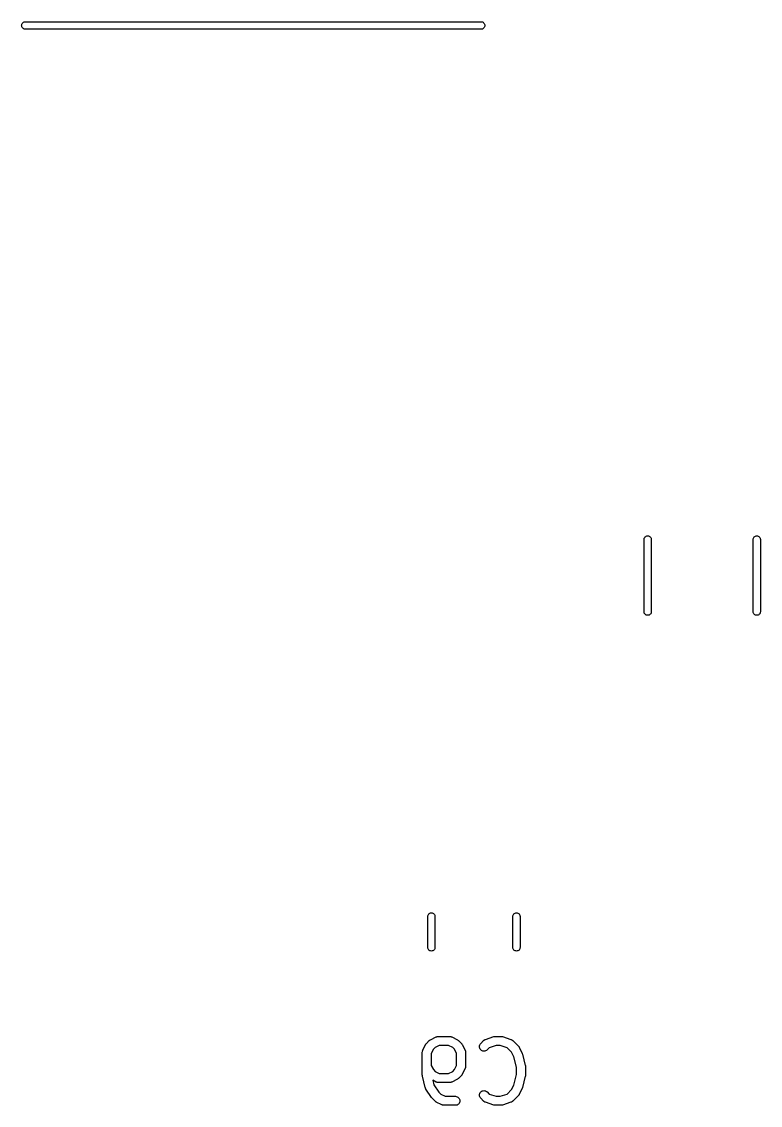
# Model space of a CAD drawing. Extents: x 128.6 to 185.2, y -111.5 to -64.4.
# Drawn here: x 130.38 to 142.7, y -111.53 to -93.45 of the extents above; entities that cross this region are included whole.
import ezdxf

# ---------------------------------------------------------------- set-up
doc = ezdxf.new("R2010")
doc.units = 0
doc.layers.add('BLACK', color=7, linetype='CONTINUOUS')

msp = doc.modelspace()

# ---------------------------------------------------------------- linework, layer by layer
at = {"layer": 'BLACK', "linetype": 'CONTINUOUS'}
for p, q in [((130.375, -93.515), (130.376, -93.5026)), ((130.376, -93.5274), (130.375, -93.515)), ((130.376, -93.5026), (130.38, -93.4906)), ((130.38, -93.5394), (130.376, -93.5274)), ((130.38, -93.4906), (130.386, -93.4796)), ((130.386, -93.5504), (130.38, -93.5394)), ((130.386, -93.4796), (130.394, -93.4699)), ((130.394, -93.5601), (130.386, -93.5504)), ((130.394, -93.4699), (130.404, -93.4619)), ((130.404, -93.5681), (130.394, -93.5601)), ((130.404, -93.4619), (130.415, -93.456)), ((130.415, -93.5739), (130.404, -93.5681)), ((130.415, -93.456), (130.427, -93.4524)), ((130.427, -93.5776), (130.415, -93.5739)), ((130.427, -93.4524), (130.436, -93.4515)), ((130.436, -93.5785), (130.427, -93.5776)), ((130.436, -93.4515), (138.042, -93.4515)), ((138.042, -93.5785), (130.436, -93.5785)), ((138.042, -93.4515), (138.051, -93.4524)), ((138.051, -93.5776), (138.042, -93.5785)), ((138.051, -93.4524), (138.063, -93.456)), ((138.063, -93.5739), (138.051, -93.5776)), ((138.063, -93.456), (138.074, -93.4619)), ((138.074, -93.5681), (138.063, -93.5739)), ((138.074, -93.4619), (138.084, -93.4699)), ((138.084, -93.5601), (138.074, -93.5681)), ((138.084, -93.4699), (138.092, -93.4796)), ((138.092, -93.5504), (138.084, -93.5601)), ((138.092, -93.4796), (138.098, -93.4906)), ((138.098, -93.5394), (138.092, -93.5504)), ((138.098, -93.4906), (138.102, -93.5026)), ((138.102, -93.5274), (138.098, -93.5394)), ((138.102, -93.5026), (138.103, -93.515)), ((138.103, -93.515), (138.102, -93.5274)), ((140.762, -102.085), (140.763, -102.076)), ((140.762, -103.295), (140.762, -102.085)), ((140.763, -102.076), (140.766, -102.065)), ((140.766, -102.065), (140.772, -102.054)), ((140.772, -102.054), (140.779, -102.045)), ((140.779, -102.045), (140.789, -102.038)), ((140.789, -102.038), (140.799, -102.032)), ((140.799, -102.032), (140.81, -102.029)), ((140.81, -102.029), (140.822, -102.028)), ((140.822, -102.028), (140.834, -102.029)), ((140.834, -102.029), (140.845, -102.032)), ((140.845, -102.032), (140.855, -102.038)), ((140.855, -102.038), (140.865, -102.045)), ((140.865, -102.045), (140.872, -102.054)), ((140.872, -102.054), (140.878, -102.065)), ((140.878, -102.065), (140.881, -102.076)), ((140.881, -102.076), (140.882, -102.085)), ((140.882, -102.085), (140.882, -103.295)), ((142.582, -102.085), (142.583, -102.076)), ((142.582, -103.295), (142.582, -102.085)), ((142.583, -102.076), (142.586, -102.065)), ((142.586, -102.065), (142.592, -102.054)), ((142.592, -102.054), (142.599, -102.045)), ((142.599, -102.045), (142.609, -102.038)), ((142.609, -102.038), (142.619, -102.032)), ((142.619, -102.032), (142.63, -102.029)), ((142.63, -102.029), (142.642, -102.028)), ((142.642, -102.028), (142.654, -102.029)), ((142.654, -102.029), (142.665, -102.032)), ((142.665, -102.032), (142.675, -102.038)), ((142.675, -102.038), (142.685, -102.045)), ((142.685, -102.045), (142.692, -102.054)), ((142.692, -102.054), (142.698, -102.065)), ((142.698, -102.065), (142.701, -102.076)), ((142.701, -102.076), (142.702, -102.085)), ((142.702, -102.085), (142.702, -103.295)), ((140.763, -103.304), (140.762, -103.295)), ((140.766, -103.315), (140.763, -103.304)), ((140.772, -103.326), (140.766, -103.315)), ((140.779, -103.335), (140.772, -103.326)), ((140.789, -103.342), (140.779, -103.335)), ((140.799, -103.348), (140.789, -103.342)), ((140.81, -103.351), (140.799, -103.348)), ((140.822, -103.352), (140.81, -103.351)), ((140.834, -103.351), (140.822, -103.352)), ((140.845, -103.348), (140.834, -103.351)), ((140.855, -103.342), (140.845, -103.348)), ((140.865, -103.335), (140.855, -103.342)), ((140.872, -103.326), (140.865, -103.335)), ((140.878, -103.315), (140.872, -103.326)), ((140.881, -103.304), (140.878, -103.315)), ((140.882, -103.295), (140.881, -103.304)), ((142.583, -103.304), (142.582, -103.295)), ((142.586, -103.315), (142.583, -103.304)), ((142.592, -103.326), (142.586, -103.315)), ((142.599, -103.335), (142.592, -103.326)), ((142.609, -103.342), (142.599, -103.335)), ((142.619, -103.348), (142.609, -103.342)), ((142.63, -103.351), (142.619, -103.348)), ((142.642, -103.352), (142.63, -103.351)), ((142.654, -103.351), (142.642, -103.352)), ((142.665, -103.348), (142.654, -103.351)), ((142.675, -103.342), (142.665, -103.348)), ((142.685, -103.335), (142.675, -103.342)), ((142.692, -103.326), (142.685, -103.335)), ((142.698, -103.315), (142.692, -103.326)), ((142.701, -103.304), (142.698, -103.315)), ((142.702, -103.295), (142.701, -103.304)), ((137.152, -108.372), (137.153, -108.363)), ((137.152, -108.895), (137.152, -108.372)), ((137.153, -108.363), (137.156, -108.352)), ((137.156, -108.352), (137.162, -108.341)), ((137.162, -108.341), (137.169, -108.332)), ((137.169, -108.332), (137.179, -108.325)), ((137.179, -108.325), (137.189, -108.319)), ((137.189, -108.319), (137.2, -108.316)), ((137.2, -108.316), (137.212, -108.315)), ((137.212, -108.315), (137.224, -108.316)), ((137.224, -108.316), (137.235, -108.319)), ((137.235, -108.319), (137.245, -108.325)), ((137.245, -108.325), (137.255, -108.332)), ((137.255, -108.332), (137.262, -108.341)), ((137.262, -108.341), (137.268, -108.352)), ((137.268, -108.352), (137.271, -108.363)), ((137.271, -108.363), (137.272, -108.372)), ((137.272, -108.372), (137.272, -108.895)), ((138.572, -108.372), (138.573, -108.363)), ((138.572, -108.895), (138.572, -108.372)), ((138.573, -108.363), (138.576, -108.352)), ((138.576, -108.352), (138.582, -108.341)), ((138.582, -108.341), (138.589, -108.332)), ((138.589, -108.332), (138.599, -108.325)), ((138.599, -108.325), (138.609, -108.319)), ((138.609, -108.319), (138.62, -108.316)), ((138.62, -108.316), (138.632, -108.315)), ((138.632, -108.315), (138.644, -108.316)), ((138.644, -108.316), (138.655, -108.319)), ((138.655, -108.319), (138.665, -108.325)), ((138.665, -108.325), (138.675, -108.332)), ((138.675, -108.332), (138.682, -108.341)), ((138.682, -108.341), (138.688, -108.352)), ((138.688, -108.352), (138.691, -108.363)), ((138.691, -108.363), (138.692, -108.372)), ((138.692, -108.372), (138.692, -108.895)), ((137.153, -108.904), (137.152, -108.895)), ((137.156, -108.915), (137.153, -108.904)), ((137.162, -108.926), (137.156, -108.915)), ((137.169, -108.935), (137.162, -108.926)), ((137.179, -108.942), (137.169, -108.935)), ((137.189, -108.948), (137.179, -108.942)), ((137.2, -108.951), (137.189, -108.948)), ((137.212, -108.952), (137.2, -108.951)), ((137.224, -108.951), (137.212, -108.952)), ((137.235, -108.948), (137.224, -108.951)), ((137.245, -108.942), (137.235, -108.948)), ((137.255, -108.935), (137.245, -108.942)), ((137.262, -108.926), (137.255, -108.935)), ((137.268, -108.915), (137.262, -108.926)), ((137.271, -108.904), (137.268, -108.915)), ((137.272, -108.895), (137.271, -108.904)), ((138.573, -108.904), (138.572, -108.895)), ((138.576, -108.915), (138.573, -108.904)), ((138.582, -108.926), (138.576, -108.915)), ((138.589, -108.935), (138.582, -108.926)), ((138.599, -108.942), (138.589, -108.935)), ((138.609, -108.948), (138.599, -108.942)), ((138.62, -108.951), (138.609, -108.948)), ((138.632, -108.952), (138.62, -108.951)), ((138.644, -108.951), (138.632, -108.952)), ((138.655, -108.948), (138.644, -108.951)), ((138.665, -108.942), (138.655, -108.948)), ((138.675, -108.935), (138.665, -108.942)), ((138.682, -108.926), (138.675, -108.935)), ((138.688, -108.915), (138.682, -108.926)), ((138.691, -108.904), (138.688, -108.915)), ((138.692, -108.895), (138.691, -108.904)), ((137.198, -110.431), (137.293, -110.383)), ((137.293, -110.383), (137.294, -110.383)), ((137.294, -110.383), (137.296, -110.382)), ((137.296, -110.382), (137.298, -110.381)), ((137.298, -110.381), (137.303, -110.38)), ((137.303, -110.38), (137.308, -110.378)), ((137.308, -110.378), (137.31, -110.377)), ((137.31, -110.377), (137.312, -110.377)), ((137.312, -110.377), (137.317, -110.376)), ((137.317, -110.376), (137.322, -110.376)), ((137.322, -110.376), (137.325, -110.376)), ((137.325, -110.376), (137.327, -110.375)), ((137.327, -110.375), (137.517, -110.375)), ((137.517, -110.375), (137.518, -110.375)), ((137.518, -110.375), (137.52, -110.376)), ((137.52, -110.376), (137.523, -110.376)), ((137.523, -110.376), (137.528, -110.376)), ((137.528, -110.376), (137.533, -110.377)), ((137.533, -110.377), (137.535, -110.378)), ((137.535, -110.378), (137.537, -110.378)), ((137.537, -110.378), (137.542, -110.38)), ((137.542, -110.38), (137.547, -110.381)), ((137.547, -110.381), (137.549, -110.383)), ((137.549, -110.383), (137.551, -110.383)), ((137.551, -110.383), (137.646, -110.431)), ((138.104, -110.431), (138.108, -110.428)), ((138.108, -110.428), (138.111, -110.428)), ((138.111, -110.428), (138.113, -110.427)), ((138.113, -110.427), (138.255, -110.379)), ((138.255, -110.379), (138.256, -110.379)), ((138.256, -110.379), (138.261, -110.378)), ((138.261, -110.378), (138.265, -110.377)), ((138.265, -110.377), (138.268, -110.377)), ((138.268, -110.377), (138.271, -110.376)), ((138.271, -110.376), (138.275, -110.376)), ((138.275, -110.376), (138.279, -110.375)), ((138.279, -110.375), (138.374, -110.375)), ((138.374, -110.375), (138.375, -110.375)), ((138.375, -110.375), (138.38, -110.376)), ((138.38, -110.376), (138.384, -110.376)), ((138.384, -110.376), (138.387, -110.377)), ((138.387, -110.377), (138.39, -110.377)), ((138.39, -110.377), (138.394, -110.378)), ((138.394, -110.378), (138.398, -110.379)), ((138.398, -110.379), (138.541, -110.427)), ((138.541, -110.427), (138.542, -110.427)), ((138.542, -110.427), (138.544, -110.428)), ((138.544, -110.428), (138.546, -110.429)), ((138.546, -110.429), (138.551, -110.431)), ((137.067, -110.611), (137.068, -110.609)), ((137.068, -110.609), (137.069, -110.607)), ((137.069, -110.607), (137.117, -110.512)), ((137.117, -110.511), (137.12, -110.508)), ((137.117, -110.512), (137.117, -110.511)), ((137.12, -110.508), (137.122, -110.504)), ((137.122, -110.504), (137.124, -110.501)), ((137.124, -110.501), (137.125, -110.499)), ((137.125, -110.499), (137.128, -110.496)), ((137.128, -110.496), (137.131, -110.493)), ((137.131, -110.493), (137.178, -110.445)), ((137.178, -110.445), (137.179, -110.444)), ((137.179, -110.444), (137.183, -110.442)), ((137.183, -110.442), (137.186, -110.439)), ((137.186, -110.439), (137.188, -110.437)), ((137.188, -110.437), (137.191, -110.435)), ((137.191, -110.435), (137.194, -110.433)), ((137.194, -110.433), (137.198, -110.431)), ((137.246, -110.59), (137.211, -110.659)), ((137.276, -110.56), (137.246, -110.59)), ((137.344, -110.525), (137.276, -110.56)), ((137.5, -110.525), (137.344, -110.525)), ((137.568, -110.56), (137.5, -110.525)), ((137.598, -110.59), (137.568, -110.56)), ((137.633, -110.659), (137.598, -110.59)), ((137.646, -110.431), (137.647, -110.431)), ((137.647, -110.431), (137.65, -110.434)), ((137.65, -110.434), (137.654, -110.436)), ((137.654, -110.436), (137.657, -110.438)), ((137.657, -110.438), (137.659, -110.439)), ((137.659, -110.439), (137.662, -110.442)), ((137.662, -110.442), (137.666, -110.445)), ((137.666, -110.445), (137.713, -110.493)), ((137.713, -110.493), (137.714, -110.493)), ((137.714, -110.493), (137.716, -110.497)), ((137.716, -110.497), (137.719, -110.5)), ((137.719, -110.5), (137.721, -110.502)), ((137.721, -110.502), (137.723, -110.505)), ((137.723, -110.505), (137.725, -110.509)), ((137.725, -110.509), (137.727, -110.512)), ((137.727, -110.512), (137.775, -110.607)), ((137.775, -110.607), (137.775, -110.608)), ((137.775, -110.608), (137.776, -110.61)), ((138.014, -110.545), (138.015, -110.531)), ((138.015, -110.56), (138.014, -110.545)), ((138.015, -110.531), (138.019, -110.517)), ((138.019, -110.574), (138.015, -110.56)), ((138.019, -110.517), (138.026, -110.504)), ((138.026, -110.587), (138.019, -110.574)), ((138.026, -110.504), (138.036, -110.493)), ((138.035, -110.598), (138.026, -110.587)), ((138.047, -110.608), (138.035, -110.598)), ((138.036, -110.493), (138.083, -110.445)), ((138.059, -110.615), (138.047, -110.608)), ((138.083, -110.445), (138.084, -110.444)), ((138.084, -110.444), (138.086, -110.443)), ((138.086, -110.443), (138.087, -110.441)), ((138.087, -110.441), (138.091, -110.438)), ((138.091, -110.438), (138.095, -110.435)), ((138.095, -110.435), (138.097, -110.434)), ((138.097, -110.434), (138.099, -110.433)), ((138.099, -110.433), (138.104, -110.431)), ((138.13, -110.609), (138.117, -110.615)), ((138.141, -110.599), (138.13, -110.609)), ((138.142, -110.599), (138.141, -110.599)), ((138.177, -110.564), (138.142, -110.599)), ((138.291, -110.525), (138.177, -110.564)), ((138.362, -110.525), (138.291, -110.525)), ((138.477, -110.564), (138.362, -110.525)), ((138.551, -110.638), (138.477, -110.564)), ((138.551, -110.431), (138.555, -110.433)), ((138.555, -110.433), (138.557, -110.435)), ((138.557, -110.435), (138.559, -110.436)), ((138.559, -110.436), (138.563, -110.439)), ((138.563, -110.439), (138.567, -110.442)), ((138.567, -110.442), (138.569, -110.444)), ((138.569, -110.444), (138.57, -110.445)), ((138.57, -110.445), (138.666, -110.54)), ((138.666, -110.54), (138.666, -110.541)), ((138.666, -110.541), (138.669, -110.544)), ((138.669, -110.544), (138.672, -110.547)), ((138.672, -110.547), (138.673, -110.55)), ((138.673, -110.55), (138.675, -110.552)), ((138.675, -110.552), (138.677, -110.556)), ((138.677, -110.556), (138.68, -110.56)), ((138.68, -110.56), (138.727, -110.655)), ((137.061, -110.635), (137.062, -110.63)), ((137.062, -110.638), (137.061, -110.635)), ((137.061, -110.64), (137.062, -110.638)), ((137.061, -110.641), (137.061, -110.64)), ((137.061, -111.022), (137.061, -110.641)), ((137.062, -110.63), (137.063, -110.625)), ((137.063, -110.625), (137.064, -110.623)), ((137.064, -110.621), (137.066, -110.616)), ((137.064, -110.623), (137.064, -110.621)), ((137.066, -110.616), (137.067, -110.611)), ((137.211, -110.659), (137.211, -110.861)), ((137.633, -110.861), (137.633, -110.659)), ((137.776, -110.61), (137.777, -110.612)), ((137.777, -110.612), (137.779, -110.617)), ((137.779, -110.617), (137.78, -110.622)), ((137.78, -110.622), (137.781, -110.624)), ((137.781, -110.624), (137.781, -110.626)), ((137.781, -110.626), (137.782, -110.631)), ((137.782, -110.631), (137.783, -110.636)), ((137.783, -110.636), (137.782, -110.639)), ((137.782, -110.639), (137.783, -110.641)), ((137.783, -110.641), (137.783, -110.879)), ((138.073, -110.619), (138.059, -110.615)), ((138.088, -110.621), (138.073, -110.619)), ((138.102, -110.619), (138.088, -110.621)), ((138.117, -110.615), (138.102, -110.619)), ((138.589, -110.715), (138.551, -110.638)), ((138.633, -110.888), (138.589, -110.715)), ((138.727, -110.655), (138.728, -110.656)), ((138.728, -110.656), (138.728, -110.656)), ((138.728, -110.656), (138.728, -110.656)), ((138.728, -110.656), (138.73, -110.663)), ((138.73, -110.663), (138.733, -110.67)), ((138.733, -110.67), (138.733, -110.67)), ((138.733, -110.67), (138.733, -110.67)), ((138.733, -110.67), (138.78, -110.861)), ((137.211, -110.861), (137.246, -110.93)), ((137.246, -110.93), (137.276, -110.96)), ((137.276, -110.96), (137.344, -110.994)), ((137.5, -110.994), (137.568, -110.96)), ((137.568, -110.96), (137.598, -110.93)), ((137.598, -110.93), (137.633, -110.861)), ((137.775, -110.912), (137.727, -111.008)), ((137.776, -110.91), (137.775, -110.912)), ((137.777, -110.908), (137.776, -110.91)), ((137.778, -110.904), (137.777, -110.908)), ((137.78, -110.899), (137.778, -110.904)), ((137.781, -110.895), (137.78, -110.897)), ((137.78, -110.897), (137.78, -110.899)), ((137.782, -110.889), (137.781, -110.895)), ((137.783, -110.88), (137.782, -110.882)), ((137.782, -110.882), (137.783, -110.884)), ((137.783, -110.884), (137.782, -110.889)), ((137.783, -110.879), (137.783, -110.88)), ((138.633, -111.013), (138.633, -110.888)), ((138.78, -110.861), (138.781, -110.862)), ((138.781, -110.862), (138.781, -110.863)), ((138.781, -110.863), (138.781, -110.864)), ((138.781, -110.864), (138.782, -110.87)), ((138.782, -110.87), (138.783, -110.876)), ((138.783, -110.876), (138.783, -110.878)), ((138.783, -110.878), (138.783, -110.879)), ((138.783, -110.879), (138.783, -111.022)), ((137.061, -111.023), (137.061, -111.022)), ((137.061, -111.024), (137.061, -111.023)), ((137.062, -111.03), (137.061, -111.024)), ((137.063, -111.036), (137.062, -111.03)), ((137.063, -111.038), (137.063, -111.036)), ((137.063, -111.039), (137.063, -111.038)), ((137.064, -111.04), (137.063, -111.039)), ((137.111, -111.23), (137.064, -111.04)), ((137.293, -111.137), (137.235, -111.107)), ((137.235, -111.107), (137.254, -111.181)), ((137.295, -111.137), (137.293, -111.137)), ((137.297, -111.138), (137.295, -111.137)), ((137.302, -111.14), (137.297, -111.138)), ((137.307, -111.142), (137.302, -111.14)), ((137.309, -111.142), (137.307, -111.142)), ((137.311, -111.143), (137.309, -111.142)), ((137.316, -111.143), (137.311, -111.143)), ((137.321, -111.144), (137.316, -111.143)), ((137.324, -111.144), (137.321, -111.144)), ((137.326, -111.144), (137.324, -111.144)), ((137.327, -111.144), (137.326, -111.144)), ((137.517, -111.144), (137.327, -111.144)), ((137.344, -110.994), (137.5, -110.994)), ((137.519, -111.144), (137.517, -111.144)), ((137.522, -111.144), (137.519, -111.144)), ((137.527, -111.144), (137.522, -111.144)), ((137.532, -111.143), (137.527, -111.144)), ((137.534, -111.142), (137.532, -111.143)), ((137.536, -111.142), (137.534, -111.142)), ((137.541, -111.14), (137.536, -111.142)), ((137.546, -111.139), (137.541, -111.14)), ((137.548, -111.138), (137.546, -111.139)), ((137.55, -111.137), (137.548, -111.138)), ((137.551, -111.137), (137.55, -111.137)), ((137.646, -111.089), (137.551, -111.137)), ((137.65, -111.087), (137.646, -111.089)), ((137.653, -111.085), (137.65, -111.087)), ((137.656, -111.083), (137.653, -111.085)), ((137.658, -111.081), (137.656, -111.083)), ((137.661, -111.078), (137.658, -111.081)), ((137.665, -111.076), (137.661, -111.078)), ((137.666, -111.075), (137.665, -111.076)), ((137.713, -111.027), (137.666, -111.075)), ((137.716, -111.024), (137.713, -111.027)), ((137.719, -111.021), (137.716, -111.024)), ((137.72, -111.018), (137.719, -111.021)), ((137.722, -111.016), (137.72, -111.018)), ((137.724, -111.012), (137.722, -111.016)), ((137.727, -111.009), (137.724, -111.012)), ((137.727, -111.008), (137.727, -111.009)), ((138.589, -111.186), (138.633, -111.013)), ((138.78, -111.04), (138.733, -111.23)), ((138.781, -111.039), (138.78, -111.04)), ((138.782, -111.031), (138.781, -111.037)), ((138.781, -111.037), (138.781, -111.039)), ((138.783, -111.026), (138.782, -111.031)), ((138.783, -111.022), (138.783, -111.023)), ((138.783, -111.023), (138.783, -111.024)), ((138.783, -111.024), (138.783, -111.026)), ((137.113, -111.235), (137.111, -111.23)), ((137.114, -111.24), (137.113, -111.235)), ((137.115, -111.242), (137.114, -111.24)), ((137.116, -111.244), (137.115, -111.242)), ((137.119, -111.249), (137.116, -111.244)), ((137.121, -111.253), (137.119, -111.249)), ((137.121, -111.254), (137.121, -111.253)), ((137.217, -111.397), (137.121, -111.254)), ((137.254, -111.181), (137.337, -111.307)), ((137.337, -111.307), (137.371, -111.341)), ((138.015, -111.34), (138.02, -111.326)), ((138.02, -111.326), (138.027, -111.313)), ((138.027, -111.313), (138.036, -111.302)), ((138.036, -111.302), (138.047, -111.293)), ((138.047, -111.293), (138.06, -111.286)), ((138.06, -111.286), (138.074, -111.282)), ((138.074, -111.282), (138.089, -111.28)), ((138.089, -111.28), (138.103, -111.282)), ((138.103, -111.282), (138.117, -111.286)), ((138.117, -111.286), (138.13, -111.293)), ((138.13, -111.293), (138.142, -111.302)), ((138.142, -111.302), (138.177, -111.337)), ((138.477, -111.337), (138.551, -111.263)), ((138.551, -111.263), (138.589, -111.186)), ((138.727, -111.246), (138.68, -111.341)), ((138.73, -111.239), (138.727, -111.245)), ((138.727, -111.245), (138.727, -111.246)), ((138.727, -111.246), (138.727, -111.246)), ((138.732, -111.232), (138.73, -111.239)), ((138.733, -111.231), (138.732, -111.232)), ((138.732, -111.232), (138.732, -111.232)), ((138.733, -111.23), (138.733, -111.231)), ((137.221, -111.402), (137.217, -111.397)), ((137.225, -111.407), (137.221, -111.402)), ((137.226, -111.408), (137.225, -111.407)), ((137.274, -111.456), (137.226, -111.408)), ((137.226, -111.408), (137.226, -111.408)), ((137.226, -111.408), (137.226, -111.408)), ((137.226, -111.408), (137.226, -111.408)), ((137.277, -111.458), (137.274, -111.456)), ((137.28, -111.461), (137.277, -111.458)), ((137.283, -111.463), (137.28, -111.461)), ((137.285, -111.465), (137.283, -111.463)), ((137.289, -111.467), (137.285, -111.465)), ((137.292, -111.469), (137.289, -111.467)), ((137.293, -111.47), (137.292, -111.469)), ((137.388, -111.517), (137.293, -111.47)), ((137.371, -111.341), (137.44, -111.375)), ((137.44, -111.375), (137.612, -111.375)), ((137.612, -111.375), (137.614, -111.375)), ((137.614, -111.375), (137.628, -111.377)), ((137.628, -111.377), (137.642, -111.381)), ((137.654, -111.513), (137.641, -111.52)), ((137.642, -111.381), (137.655, -111.388)), ((137.665, -111.504), (137.654, -111.513)), ((137.655, -111.388), (137.666, -111.398)), ((137.675, -111.492), (137.665, -111.504)), ((137.666, -111.398), (137.675, -111.409)), ((137.675, -111.409), (137.682, -111.422)), ((137.682, -111.479), (137.675, -111.492)), ((137.682, -111.422), (137.686, -111.436)), ((137.686, -111.465), (137.682, -111.479)), ((137.686, -111.436), (137.687, -111.451)), ((137.687, -111.451), (137.686, -111.465)), ((138.014, -111.354), (138.015, -111.34)), ((138.015, -111.369), (138.014, -111.354)), ((138.019, -111.383), (138.015, -111.369)), ((138.026, -111.396), (138.019, -111.383)), ((138.035, -111.407), (138.026, -111.396)), ((138.036, -111.408), (138.035, -111.407)), ((138.083, -111.456), (138.036, -111.408)), ((138.085, -111.457), (138.083, -111.456)), ((138.086, -111.459), (138.085, -111.457)), ((138.091, -111.462), (138.086, -111.459)), ((138.095, -111.465), (138.091, -111.462)), ((138.097, -111.466), (138.095, -111.465)), ((138.098, -111.467), (138.097, -111.466)), ((138.103, -111.47), (138.098, -111.467)), ((138.107, -111.472), (138.103, -111.47)), ((138.11, -111.473), (138.107, -111.472)), ((138.112, -111.474), (138.11, -111.473)), ((138.113, -111.474), (138.112, -111.474)), ((138.255, -111.522), (138.113, -111.474)), ((138.177, -111.337), (138.291, -111.375)), ((138.291, -111.375), (138.362, -111.375)), ((138.362, -111.375), (138.477, -111.337)), ((138.541, -111.474), (138.398, -111.522)), ((138.543, -111.473), (138.541, -111.474)), ((138.545, -111.472), (138.543, -111.473)), ((138.55, -111.47), (138.545, -111.472)), ((138.554, -111.468), (138.55, -111.47)), ((138.556, -111.467), (138.554, -111.468)), ((138.558, -111.466), (138.556, -111.467)), ((138.562, -111.462), (138.558, -111.466)), ((138.566, -111.46), (138.562, -111.462)), ((138.568, -111.458), (138.566, -111.46)), ((138.57, -111.457), (138.568, -111.458)), ((138.666, -111.361), (138.57, -111.456)), ((138.57, -111.456), (138.57, -111.457)), ((138.668, -111.357), (138.666, -111.361)), ((138.671, -111.354), (138.668, -111.357)), ((138.673, -111.352), (138.671, -111.354)), ((138.675, -111.349), (138.673, -111.352)), ((138.677, -111.346), (138.675, -111.349)), ((138.679, -111.342), (138.677, -111.346)), ((138.68, -111.341), (138.679, -111.342)), ((137.391, -111.518), (137.388, -111.517)), ((137.392, -111.519), (137.391, -111.518)), ((137.397, -111.521), (137.392, -111.519)), ((137.402, -111.523), (137.397, -111.521)), ((137.404, -111.523), (137.402, -111.523)), ((137.406, -111.524), (137.404, -111.523)), ((137.411, -111.524), (137.406, -111.524)), ((137.417, -111.525), (137.411, -111.524)), ((137.419, -111.525), (137.417, -111.525)), ((137.421, -111.525), (137.419, -111.525)), ((137.422, -111.525), (137.421, -111.525)), ((137.612, -111.525), (137.422, -111.525)), ((137.627, -111.524), (137.612, -111.525)), ((137.641, -111.52), (137.627, -111.524)), ((138.26, -111.522), (138.255, -111.522)), ((138.264, -111.524), (138.26, -111.522)), ((138.267, -111.524), (138.264, -111.524)), ((138.27, -111.525), (138.267, -111.524)), ((138.274, -111.525), (138.27, -111.525)), ((138.278, -111.525), (138.274, -111.525)), ((138.279, -111.525), (138.278, -111.525)), ((138.374, -111.525), (138.279, -111.525)), ((138.379, -111.525), (138.374, -111.525)), ((138.383, -111.525), (138.379, -111.525)), ((138.386, -111.524), (138.383, -111.525)), ((138.389, -111.524), (138.386, -111.524)), ((138.393, -111.523), (138.389, -111.524)), ((138.397, -111.522), (138.393, -111.523)), ((138.398, -111.522), (138.397, -111.522))]:
    msp.add_line(p, q, dxfattribs=at)

doc.saveas('drawing.dxf')
